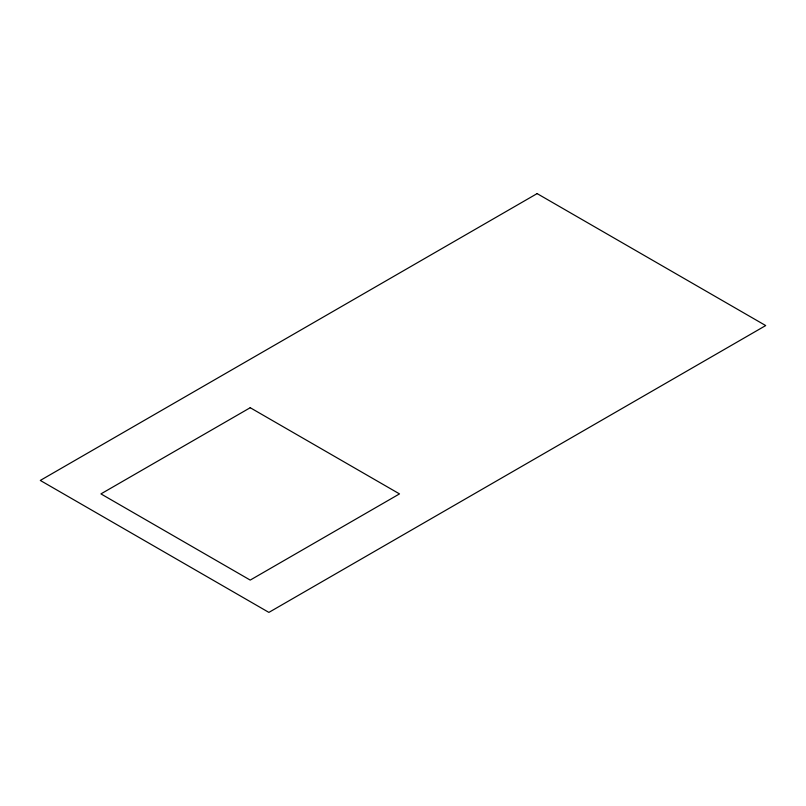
<?xml version="1.0" encoding="UTF-8"?>
<svg xmlns="http://www.w3.org/2000/svg" width="806" height="806" viewBox="0 0 806 806"><rect width="100%" height="100%" fill="white"/><g stroke="black" fill="none" stroke-linecap="round" stroke-linejoin="round"><path stroke-width="1.21" d="M537.118 193.601L40.3 480.436L268.882 612.399L765.7 325.564L537.118 193.601M250.223 407.715L100.941 493.897L250.223 580.088L399.504 493.897L250.223 407.715"/></g></svg>
